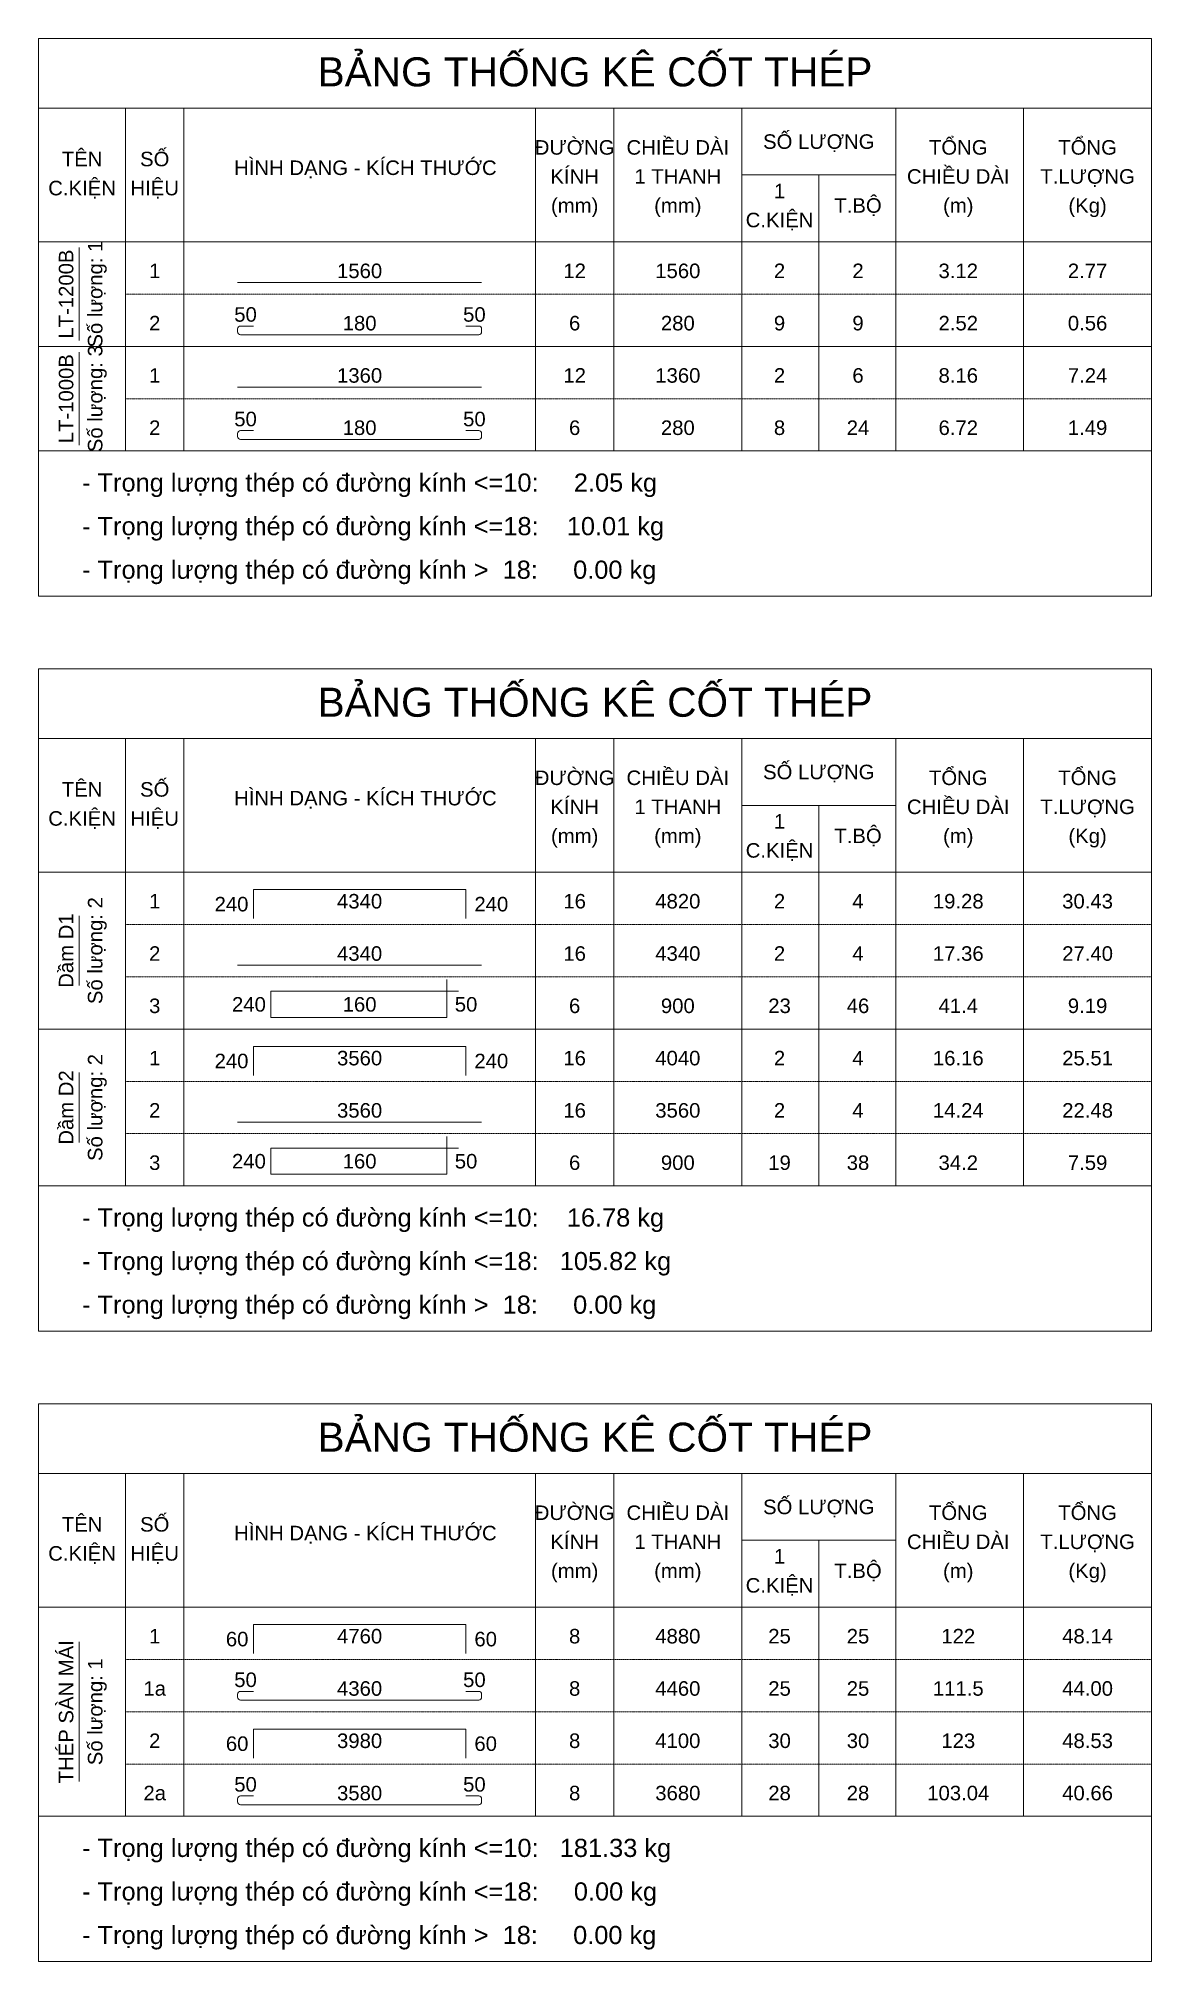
# Model space of a CAD drawing. Header units: inches. Extents: x 0 to 9575, y -44600 to -28050.
import ezdxf
from ezdxf.enums import TextEntityAlignment as Align

# ---------------------------------------------------------------- set-up
doc = ezdxf.new("R2010")
doc.units = ezdxf.units.IN
doc.header["$MEASUREMENT"] = 0
doc.linetypes.add('HIDDENX2', pattern=[0.75, 0.5, -0.25])
for name, color, linetype, lineweight in [('Bao', 2, 'Continuous', 0), ('NetMo', 9, 'HIDDENX2', 0), ('Steel', 4, 'Continuous', 0), ('Text', 2, 'Continuous', 0), ('TextThep', 7, 'Continuous', 0)]:
    doc.layers.add(name, color=color, linetype=linetype, lineweight=lineweight)
doc.styles.add('Hoa', font='micross.ttf')
doc.styles.add('Thuong', font='micross.ttf')

msp = doc.modelspace()

# ---------------------------------------------------------------- linework, layer by layer
at = {"layer": 'Bao'}
for p, q in [((0, -28050), (9575, -28050)), ((0, -28050), (0, -32850)), ((9575, -28050), (9575, -32850)), ((0, -28650), (9575, -28650)), ((750, -28650), (750, -31600)), ((1250, -28650), (1250, -31600)), ((4275, -28650), (4275, -31600)), ((4950, -28650), (4950, -31600)), ((6050, -28650), (6050, -31600)), ((7375, -28650), (7375, -31600)), ((8475, -28650), (8475, -31600)), ((6050, -29225), (7375, -29225)), ((6712.5, -29225), (6712.5, -31600)), ((0, -29800), (9575, -29800)), ((0, -33475), (9575, -33475)), ((0, -33475), (0, -39175)), ((9575, -33475), (9575, -39175)), ((0, -34075), (9575, -34075)), ((750, -34075), (750, -37925)), ((1250, -34075), (1250, -37925)), ((4275, -34075), (4275, -37925)), ((4950, -34075), (4950, -37925)), ((6050, -34075), (6050, -37925)), ((7375, -34075), (7375, -37925)), ((8475, -34075), (8475, -37925)), ((6050, -34650), (7375, -34650)), ((6712.5, -34650), (6712.5, -37925)), ((0, -35225), (9575, -35225)), ((0, -39800), (9575, -39800)), ((0, -39800), (0, -44600)), ((9575, -39800), (9575, -44600)), ((0, -40400), (9575, -40400)), ((750, -40400), (750, -43350)), ((1250, -40400), (1250, -43350)), ((4275, -40400), (4275, -43350)), ((4950, -40400), (4950, -43350)), ((6050, -40400), (6050, -43350)), ((7375, -40400), (7375, -43350)), ((8475, -40400), (8475, -43350)), ((6050, -40975), (7375, -40975)), ((6712.5, -40975), (6712.5, -43350)), ((0, -41550), (9575, -41550))]:
    msp.add_line(p, q, dxfattribs=at)
at = {"layer": 'NetMo'}
for p, q in [((750, -30250), (9575, -30250)), ((750, -30700), (9575, -30700)), ((750, -31150), (9575, -31150)), ((750, -31600), (9575, -31600)), ((750, -35675), (9575, -35675)), ((750, -36125), (9575, -36125)), ((750, -36575), (9575, -36575)), ((750, -37025), (9575, -37025)), ((750, -37475), (9575, -37475)), ((750, -37925), (9575, -37925)), ((750, -42000), (9575, -42000)), ((750, -42450), (9575, -42450)), ((750, -42900), (9575, -42900)), ((750, -43350), (9575, -43350))]:
    msp.add_line(p, q, dxfattribs=at)
at = {"layer": 'Steel'}
for points in [[(1712.5, -30150), (3812.5, -30150)], [(1712.5, -31050), (3812.5, -31050)], [(1850, -35625), (1850, -35375), (3675, -35375), (3675, -35625)], [(1712.5, -36025), (3812.5, -36025)], [(3612.5, -36250), (2000, -36250), (2000, -36475), (3512.5, -36475), (3512.5, -36150)], [(1850, -36975), (1850, -36725), (3675, -36725), (3675, -36975)], [(1712.5, -37375), (3812.5, -37375)], [(3612.5, -37600), (2000, -37600), (2000, -37825), (3512.5, -37825), (3512.5, -37500)], [(1850, -41950), (1850, -41700), (3675, -41700), (3675, -41950)], [(1850, -42850), (1850, -42600), (3675, -42600), (3675, -42850)]]:
    msp.add_lwpolyline(points, dxfattribs=at)
for points in [[(1850, -30525), (1737.5, -30525, 0.4142136), (1712.5, -30550), (1712.5, -30575, 0.4142136), (1737.5, -30600), (3787.5, -30600, 0.4142136), (3812.5, -30575), (3812.5, -30550, 0.4142136), (3787.5, -30525), (3675, -30525)], [(1850, -31425), (1737.5, -31425, 0.4142136), (1712.5, -31450), (1712.5, -31475, 0.4142136), (1737.5, -31500), (3787.5, -31500, 0.4142136), (3812.5, -31475), (3812.5, -31450, 0.4142136), (3787.5, -31425), (3675, -31425)], [(1850, -42275), (1737.5, -42275, 0.4142136), (1712.5, -42300), (1712.5, -42325, 0.4142136), (1737.5, -42350), (3787.5, -42350, 0.4142136), (3812.5, -42325), (3812.5, -42300, 0.4142136), (3787.5, -42275), (3675, -42275)], [(1850, -43175), (1737.5, -43175, 0.4142136), (1712.5, -43200), (1712.5, -43225, 0.4142136), (1737.5, -43250), (3787.5, -43250, 0.4142136), (3812.5, -43225), (3812.5, -43200, 0.4142136), (3787.5, -43175), (3675, -43175)]]:
    msp.add_lwpolyline(points, format="xyb", dxfattribs=at)
at = {"layer": 'Text'}
for p, q in [((350, -30650), (350, -29850)), ((0, -30700), (9575, -30700)), ((350, -31550), (350, -30750)), ((0, -31600), (9575, -31600)), ((0, -31600), (9575, -31600)), ((0, -32850), (9575, -32850)), ((350, -36200), (350, -35600)), ((0, -36575), (9575, -36575)), ((350, -37550), (350, -36950)), ((0, -37925), (9575, -37925)), ((0, -37925), (9575, -37925)), ((0, -39175), (9575, -39175)), ((350, -43050), (350, -41850)), ((0, -43350), (9575, -43350)), ((0, -43350), (9575, -43350)), ((0, -44600), (9575, -44600))]:
    msp.add_line(p, q, dxfattribs=at)

# ---------------------------------------------------------------- texts
at = {"layer": 'Text', "color": 4, "style": 'Hoa'}
for p in [(4787.5, -28462.5), (4787.5, -33887.5), (4787.5, -40212.5)]:
    msp.add_text('BẢNG THỐNG KÊ CỐT THÉP', height=250, dxfattribs=at).set_placement(p, align=Align.CENTER)
at = {"layer": 'Text'}
for s, style, p in [('ĐƯỜNG', 'Hoa', (4612.5, -29050)), ('CHIỀU DÀI', 'Hoa', (5500, -29050)), ('SỐ LƯỢNG', 'Hoa', (6712.5, -29000)), ('TỔNG', 'Hoa', (7912.5, -29050)), ('TỔNG', 'Hoa', (9025, -29050)), ('TÊN', 'Hoa', (375, -29150)), ('SỐ', 'Hoa', (1000, -29150)), ('HÌNH DẠNG - KÍCH THƯỚC', 'Hoa', (2812.5, -29225)), ('C.KIỆN', 'Hoa', (375, -29400)), ('HIỆU', 'Hoa', (1000, -29400)), ('KÍNH', 'Hoa', (4612.5, -29300)), ('1 THANH', 'Hoa', (5500, -29300)), ('CHIỀU DÀI', 'Hoa', (7912.5, -29300)), ('T.LƯỢNG', 'Hoa', (9025, -29300)), ('(mm)', 'Thuong', (4612.5, -29550)), ('(mm)', 'Thuong', (5500, -29550)), ('1', 'Hoa', (6375, -29425)), ('T.BỘ', 'Hoa', (7050, -29550)), ('(m)', 'Thuong', (7912.5, -29550)), ('(Kg)', 'Thuong', (9025, -29550)), ('C.KIỆN', 'Hoa', (6375, -29675)), ('TÊN', 'Hoa', (375, -34575)), ('SỐ', 'Hoa', (1000, -34575)), ('ĐƯỜNG', 'Hoa', (4612.5, -34475)), ('CHIỀU DÀI', 'Hoa', (5500, -34475)), ('SỐ LƯỢNG', 'Hoa', (6712.5, -34425)), ('TỔNG', 'Hoa', (7912.5, -34475)), ('TỔNG', 'Hoa', (9025, -34475)), ('HÌNH DẠNG - KÍCH THƯỚC', 'Hoa', (2812.5, -34650)), ('KÍNH', 'Hoa', (4612.5, -34725)), ('CHIỀU DÀI', 'Hoa', (7912.5, -34725)), ('C.KIỆN', 'Hoa', (375, -34825)), ('HIỆU', 'Hoa', (1000, -34825)), ('1 THANH', 'Hoa', (5500, -34725)), ('1', 'Hoa', (6375, -34850)), ('T.LƯỢNG', 'Hoa', (9025, -34725)), ('(mm)', 'Thuong', (4612.5, -34975)), ('(mm)', 'Thuong', (5500, -34975)), ('T.BỘ', 'Hoa', (7050, -34975)), ('(m)', 'Thuong', (7912.5, -34975)), ('(Kg)', 'Thuong', (9025, -34975)), ('C.KIỆN', 'Hoa', (6375, -35100)), ('ĐƯỜNG', 'Hoa', (4612.5, -40800)), ('CHIỀU DÀI', 'Hoa', (5500, -40800)), ('SỐ LƯỢNG', 'Hoa', (6712.5, -40750)), ('TỔNG', 'Hoa', (7912.5, -40800)), ('TỔNG', 'Hoa', (9025, -40800)), ('TÊN', 'Hoa', (375, -40900)), ('SỐ', 'Hoa', (1000, -40900)), ('HÌNH DẠNG - KÍCH THƯỚC', 'Hoa', (2812.5, -40975)), ('C.KIỆN', 'Hoa', (375, -41150)), ('HIỆU', 'Hoa', (1000, -41150)), ('KÍNH', 'Hoa', (4612.5, -41050)), ('1 THANH', 'Hoa', (5500, -41050)), ('CHIỀU DÀI', 'Hoa', (7912.5, -41050)), ('T.LƯỢNG', 'Hoa', (9025, -41050)), ('(mm)', 'Thuong', (4612.5, -41300)), ('(mm)', 'Thuong', (5500, -41300)), ('1', 'Hoa', (6375, -41175)), ('T.BỘ', 'Hoa', (7050, -41300)), ('(m)', 'Thuong', (7912.5, -41300)), ('(Kg)', 'Thuong', (9025, -41300)), ('C.KIỆN', 'Hoa', (6375, -41425))]:
    msp.add_text(s, height=125, dxfattribs=dict(at, style=style)).set_placement(p, align=Align.CENTER)
at = {"layer": 'Text', "style": 'Hoa'}
for s, p in [('LT-1200B', (300, -30250)), ('Số lượng: 1', (550, -30250)), ('LT-1000B', (300, -31150)), ('Số lượng: 3', (550, -31150)), ('Số lượng: 2', (550, -35900)), ('Dầm D1', (300, -35900)), ('Số lượng: 2', (550, -37250)), ('Dầm D2', (300, -37250)), ('THÉP SÀN MÁI', (300, -42450)), ('Số lượng: 1', (550, -42450))]:
    msp.add_text(s, height=125, rotation=90.00021, dxfattribs=at).set_placement(p, align=Align.CENTER)
for s, p in [('- Trọng lượng thép có đường kính <=10:     2.05 kg', (375, -31950)), ('- Trọng lượng thép có đường kính <=18:    10.01 kg', (375, -32325)), ('- Trọng lượng thép có đường kính >  18:     0.00 kg', (375, -32700)), ('- Trọng lượng thép có đường kính <=10:    16.78 kg', (375, -38275)), ('- Trọng lượng thép có đường kính <=18:   105.82 kg', (375, -38650)), ('- Trọng lượng thép có đường kính >  18:     0.00 kg', (375, -39025)), ('- Trọng lượng thép có đường kính <=10:   181.33 kg', (375, -43700)), ('- Trọng lượng thép có đường kính <=18:     0.00 kg', (375, -44075)), ('- Trọng lượng thép có đường kính >  18:     0.00 kg', (375, -44450))]:
    msp.add_text(s, height=156.25, dxfattribs=at).set_placement(p)
at = {"layer": 'TextThep', "style": 'Hoa'}
for s, p in [('1', (1000, -30150)), ('1560', (2762.5, -30150)), ('12', (4612.5, -30150)), ('1560', (5500, -30150)), ('2', (6375, -30150)), ('2', (7050, -30150)), ('3.12', (7912.5, -30150)), ('2.77', (9025, -30150)), ('2', (1000, -30600)), ('50', (1781.2, -30525)), ('180', (2762.5, -30600)), ('50', (3750, -30525)), ('6', (4612.5, -30600)), ('1', (1000, -31050)), ('1360', (2762.5, -31050)), ('12', (4612.5, -31050)), ('1360', (5500, -31050)), ('2', (6375, -31050)), ('6', (7050, -31050)), ('8.16', (7912.5, -31050)), ('7.24', (9025, -31050)), ('50', (1781.2, -31425)), ('50', (3750, -31425)), ('2', (1000, -31500)), ('180', (2762.5, -31500)), ('6', (4612.5, -31500)), ('1', (1000, -35575)), ('4340', (2762.5, -35575)), ('16', (4612.5, -35575)), ('2', (1000, -36025)), ('4340', (2762.5, -36025)), ('16', (4612.5, -36025)), ('4340', (5500, -36025)), ('2', (6375, -36025)), ('4', (7050, -36025)), ('17.36', (7912.5, -36025)), ('27.40', (9025, -36025)), ('3', (1000, -36475)), ('160', (2762.5, -36462.5)), ('6', (4612.5, -36475)), ('1', (1000, -36925)), ('3560', (2762.5, -36925)), ('16', (4612.5, -36925)), ('2', (1000, -37375)), ('3560', (2762.5, -37375)), ('16', (4612.5, -37375)), ('3560', (5500, -37375)), ('2', (6375, -37375)), ('4', (7050, -37375)), ('14.24', (7912.5, -37375)), ('22.48', (9025, -37375)), ('3', (1000, -37825)), ('160', (2762.5, -37812.5)), ('6', (4612.5, -37825)), ('1', (1000, -41900)), ('4760', (2762.5, -41900)), ('8', (4612.5, -41900)), ('1a', (1000, -42350)), ('50', (1781.2, -42275)), ('4360', (2762.5, -42350)), ('50', (3750, -42275)), ('8', (4612.5, -42350)), ('2', (1000, -42800)), ('3980', (2762.5, -42800)), ('8', (4612.5, -42800)), ('50', (1781.2, -43175)), ('50', (3750, -43175)), ('2a', (1000, -43250)), ('3580', (2762.5, -43250)), ('8', (4612.5, -43250))]:
    msp.add_text(s, height=125, dxfattribs=at).set_placement(p, align=Align.BOTTOM_CENTER)
at = {"layer": 'TextThep', "color": 7, "style": 'Hoa'}
for s, p in [('280', (5500, -30600)), ('9', (6375, -30600)), ('9', (7050, -30600)), ('2.52', (7912.5, -30600)), ('0.56', (9025, -30600)), ('280', (5500, -31500)), ('8', (6375, -31500)), ('24', (7050, -31500)), ('6.72', (7912.5, -31500)), ('1.49', (9025, -31500)), ('4820', (5500, -35575)), ('2', (6375, -35575)), ('4', (7050, -35575)), ('19.28', (7912.5, -35575)), ('30.43', (9025, -35575)), ('900', (5500, -36475)), ('23', (6375, -36475)), ('46', (7050, -36475)), ('41.4', (7912.5, -36475)), ('9.19', (9025, -36475)), ('4040', (5500, -36925)), ('2', (6375, -36925)), ('4', (7050, -36925)), ('16.16', (7912.5, -36925)), ('25.51', (9025, -36925)), ('900', (5500, -37825)), ('19', (6375, -37825)), ('38', (7050, -37825)), ('34.2', (7912.5, -37825)), ('7.59', (9025, -37825)), ('4880', (5500, -41900)), ('25', (6375, -41900)), ('25', (7050, -41900)), ('122', (7912.5, -41900)), ('48.14', (9025, -41900)), ('4460', (5500, -42350)), ('25', (6375, -42350)), ('25', (7050, -42350)), ('111.5', (7912.5, -42350)), ('44.00', (9025, -42350)), ('4100', (5500, -42800)), ('30', (6375, -42800)), ('30', (7050, -42800)), ('123', (7912.5, -42800)), ('48.53', (9025, -42800)), ('3680', (5500, -43250)), ('28', (6375, -43250)), ('28', (7050, -43250)), ('103.04', (7912.5, -43250)), ('40.66', (9025, -43250))]:
    msp.add_text(s, height=125, dxfattribs=at).set_placement(p, align=Align.BOTTOM_CENTER)
at = {"layer": 'TextThep', "style": 'Hoa'}
for s, p in [('240', (1806.2, -35600)), ('240', (1956.2, -36462.5)), ('240', (1806.2, -36950)), ('240', (1956.2, -37812.5)), ('60', (1806.2, -41925)), ('60', (1806.2, -42825))]:
    msp.add_text(s, height=125, dxfattribs=at).set_placement(p, align=Align.BOTTOM_RIGHT)
for s, p in [('240', (3750, -35600)), ('50', (3581.2, -36462.5)), ('240', (3750, -36950)), ('50', (3581.2, -37812.5)), ('60', (3750, -41925)), ('60', (3750, -42825))]:
    msp.add_text(s, height=125, dxfattribs=at).set_placement(p, align=Align.BOTTOM_LEFT)

doc.saveas('drawing.dxf')
